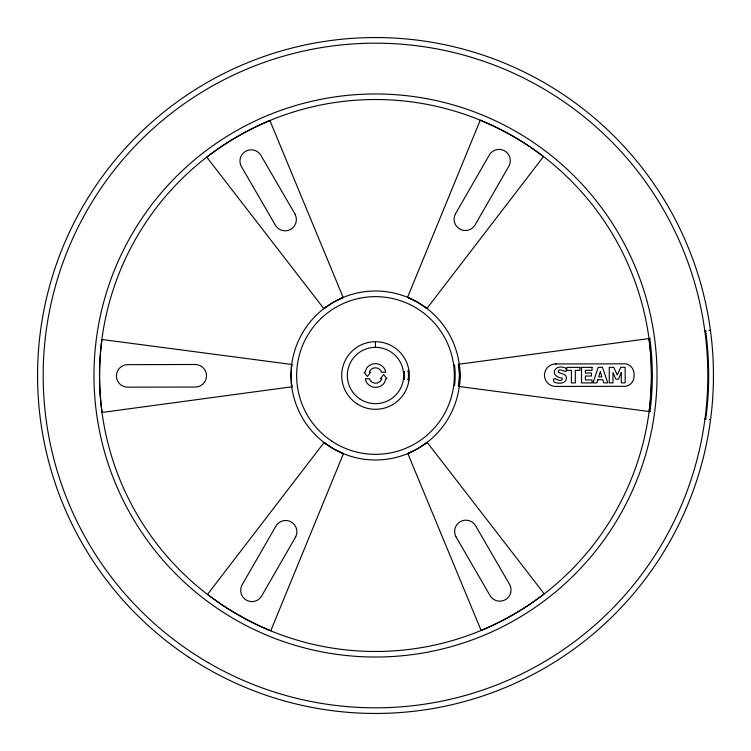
<?xml version="1.0" encoding="UTF-8"?>
<svg xmlns="http://www.w3.org/2000/svg" width="751" height="751" viewBox="0 0 751 751"><rect width="100%" height="100%" fill="white"/><g stroke="black" fill="none" stroke-linecap="round" stroke-linejoin="round"><path stroke-width="1.13" d="M649.136 411.52C652.121 387.319 652.309 362.724 648.911 338.56M408.159 379.799L408.328 378.429A32.96 32.96 0 0 0 408.3 372.224L408.15 371.088M291.313 367.821L291.754 364.47L101.864 339.48C98.879 363.681 98.691 388.276 102.089 412.44L291.792 386.812L291.341 383.461M459.687 383.179L459.246 386.53L459.988 375.359L459.208 364.188L459.659 367.539M403.465 378.786L404.526 379.321M404.245 379.283L404.301 378.889A28.998 28.998 0 0 0 404.235 371.614M705.705 418.974L706.297 415.059A333.153 333.153 0 0 0 705.743 331.548L705.63 330.891M291.754 364.47L291.012 375.641L291.792 386.812M340.316 452.365L343.442 453.651L270.782 630.756C253.509 623.818 237.128 614.778 221.564 604.574M410.684 298.635L407.558 297.349L480.218 120.244C497.491 127.182 513.872 136.222 529.436 146.426M207.483 594.463L324.075 442.517L326.76 444.573M424.24 306.427L426.925 308.483L543.517 156.537M323.85 308.661L333.134 302.4L343.179 297.462L269.881 120.517C247.426 130.026 226.032 142.164 206.797 157.184L323.85 308.661L326.525 306.596M427.15 442.339L417.866 448.6L407.821 453.538L481.119 630.483C503.574 620.974 524.968 608.836 544.203 593.816L427.15 442.339L424.475 444.404M340.053 298.748L343.179 297.462M407.821 453.538L410.947 452.252M404.526 371.576L403.409 371.726L403.587 373.491M407.859 371.125L408.826 370.994M453.792 364.92L454.477 364.826A79.69 79.69 0 0 1 454.646 384.803L453.801 385.807M650.028 338.41L458.382 364.301L459.424 375.359L458.42 386.418L650.253 411.67M704.954 330.984L705.921 330.853M709.132 330.421L710.249 330.271M555.365 363.944L622.607 363.841C637.759 362.207 638.2 387.45 622.992 386.333L555.055 386.436A11.265 11.265 0 0 1 544.475 375.209A11.265 11.265 0 0 1 555.017 363.953L556.078 363.935M407.877 379.762L408.844 379.893M704.879 418.861L705.996 419.011M709.348 419.452L710.465 419.602M407.558 297.349L417.622 302.259L426.925 308.483M343.442 453.651L333.378 448.741L324.075 442.517M530.375 147.102L543.424 156.471M207.576 594.529L220.625 603.898M649.746 338.448L650.319 342.24A276.828 276.828 0 0 1 649.962 411.632M375.444 341.705L375.453 347.337M195.598 364.488L195.945 364.564A11.265 11.265 0 0 1 206.525 375.791A11.265 11.265 0 0 1 195.983 387.047L128.393 387.159A11.265 11.265 0 0 1 116.414 376.298A11.265 11.265 0 0 1 127.651 364.657L195.598 364.488M566.442 378.091C566.094 384.014 558.106 384.099 554.06 382.043C551.037 373.247 561.917 385.244 562.339 378.222C548.652 376.27 554.36 363.09 565.803 368.168C568.695 376.467 558.584 365.474 558.228 372.083C560.79 374.111 566.648 373.425 566.442 378.091M369.53 371.323L369.323 372.261L370.656 372.261L367.361 376.486L364.066 372.261L365.146 372.261L366.497 368.356A10.749 10.749 0 0 1 385.066 369.67L385.563 372.261L381.442 372.261L380.973 370.806A6.618 6.618 0 0 0 369.53 371.323M381.677 378.739L381.47 379.677A6.618 6.618 0 0 1 370.027 380.194L369.558 378.739L365.437 378.739L365.934 381.33A10.749 10.749 0 0 0 384.503 382.644L385.854 378.739L386.934 378.739L383.639 374.514L380.344 378.739L381.677 378.739M597.89 379.715L596.923 382.897L593.008 382.897L598.228 367.352L602.49 367.342L607.766 382.879L603.748 382.879L602.771 379.706L597.89 379.715M600.312 371.773L598.735 376.899L601.908 376.889L600.312 371.773M621.284 372.552L618.467 379.199L615.801 379.208L612.966 372.562L612.985 382.869L609.305 382.869L609.286 367.333L613.783 367.323L617.238 374.993L620.655 367.314L625.161 367.305L625.179 382.841L621.302 382.85L621.284 372.552M455.585 213.641L455.256 214.26A11.265 11.265 0 0 0 459.734 229.017A11.265 11.265 0 0 0 474.745 225.469L508.812 166.281A11.265 11.265 0 0 0 504.353 150.726A11.265 11.265 0 0 0 488.948 155.673L455.585 213.641M295.744 536.74L262.052 595.327A11.265 11.265 0 0 1 246.647 600.274A11.265 11.265 0 0 1 242.188 584.719L276.255 525.531A11.265 11.265 0 0 1 291.266 521.983A11.265 11.265 0 0 1 295.744 536.74M295.087 214.195L295.199 214.533A11.265 11.265 0 0 1 290.759 229.308A11.265 11.265 0 0 1 275.739 225.807L241.85 167.332A11.265 11.265 0 0 1 245.267 151.524A11.265 11.265 0 0 1 260.963 155.438L295.087 214.195M455.97 536.777L490.037 595.562A11.265 11.265 0 0 0 505.733 599.476A11.265 11.265 0 0 0 509.15 583.668L475.261 525.193A11.265 11.265 0 0 0 460.241 521.692A11.265 11.265 0 0 0 455.801 536.467L455.97 536.777M579.894 367.38L566.808 367.408L566.808 370.365L571.408 370.365L571.427 382.935L575.332 382.926L575.304 370.356L579.903 370.346L579.894 367.38M592.013 367.361L581.499 367.38L581.527 382.916L592.041 382.897L592.032 379.94L585.404 379.95L585.395 376.026L591.506 376.016L591.497 373.05L585.395 373.059L585.386 370.337L592.013 370.327L592.013 367.361M233.458 618.571A281.531 281.531 0 0 0 657.022 376.974A281.531 281.531 0 0 0 236.011 130.956A281.531 281.531 0 0 0 233.458 618.571M328.863 445.953A84.487 84.487 0 0 0 459.828 380.663A84.487 84.487 0 0 0 337.809 299.884A84.487 84.487 0 0 0 328.863 445.953M236.649 614.008A275.983 275.983 0 0 0 651.474 376.495A275.983 275.983 0 0 0 238.367 135.997A275.983 275.983 0 0 0 236.649 614.008M359.954 398.988A28.162 28.162 0 0 0 403.606 377.218A28.162 28.162 0 0 0 362.94 350.295A28.162 28.162 0 0 0 359.954 398.988M207.839 662.42A332.317 332.317 0 0 0 707.817 377.237A332.317 332.317 0 0 0 210.853 86.834A332.317 332.317 0 0 0 207.839 662.42M331.97 441.25A78.855 78.855 0 0 0 454.205 380.316A78.855 78.855 0 0 0 340.316 304.925A78.855 78.855 0 0 0 331.97 441.25M188.961 657.303A337.95 337.95 0 0 0 712.821 396.143A337.95 337.95 0 0 0 224.718 73.054A337.95 337.95 0 0 0 188.961 657.303M356.847 403.681A33.795 33.795 0 0 0 409.229 377.565A33.795 33.795 0 0 0 360.424 345.253A33.795 33.795 0 0 0 356.847 403.681"/></g></svg>
